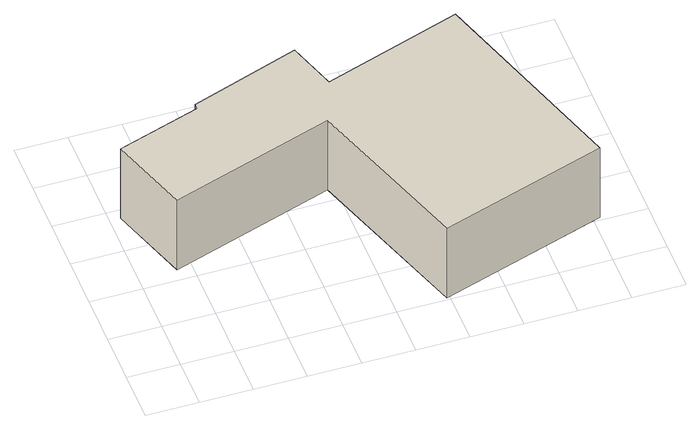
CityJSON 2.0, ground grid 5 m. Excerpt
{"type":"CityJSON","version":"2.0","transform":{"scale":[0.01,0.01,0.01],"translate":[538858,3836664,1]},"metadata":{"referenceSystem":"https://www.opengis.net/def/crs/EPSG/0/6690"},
"CityObjects":{
"building1":{"type":"Building","attributes":{"計測周辺長":118.31,"1/2500図郭":55,"区名":"此花区","町丁目名称":"北港１丁目","街区番号":4,"class":"3001","usage":"452","measuredHeight":8.5,"storeysAboveGround":1,"BuildingDetailAttribute.buildingRoofEdgeArea":505.87,"BuildingDetailAttribute.buildingStructureType":"610","BuildingDetailAttribute.buildingStructureOrgType":"2","BuildingDetailAttribute.detailedUsage":"1610","BuildingDetailAttribute.specifiedBuildingCoverageRate":0.6,"BuildingDetailAttribute.surveyYear":2017,"BuildingTsunamiRiskAttribute.description":"1","BuildingTsunamiRiskAttribute.rank":"2","BuildingTsunamiRiskAttribute.depth":1.53,"BuildingHighTideRiskAttribute.description":"1","BuildingHighTideRiskAttribute.rank":"4","BuildingHighTideRiskAttribute.depth":5.03,"BuildingIDAttribute.prefecture":"27","BuildingIDAttribute.city":"27104"},"geometry":[{"type":"Solid","lod":"1","boundaries":[[[[0,1,2,3,4,5,6,7,8,9]],[[8,10,11,9]],[[7,12,10,8]],[[6,13,12,7]],[[5,14,13,6]],[[4,15,14,5]],[[3,16,15,4]],[[2,17,16,3]],[[1,18,17,2]],[[0,19,18,1]],[[9,11,19,0]],[[10,12,13,14,15,16,17,18,19,11]]]]}]}
},
"vertices":[
[1926,1642,12],[356,1126,12],[99,1899,12],[896,2157,12],[895,2207,12],[1942,2567,12],[2096,2093,12],[3416,2531,12],[4061,538,12],[2467,23,12],[4061,538,859],[2467,23,859],[3416,2531,859],[2096,2093,859],[1942,2567,859],[895,2207,859],[896,2157,859],[99,1899,859],[356,1126,859],[1926,1642,859]
]}
